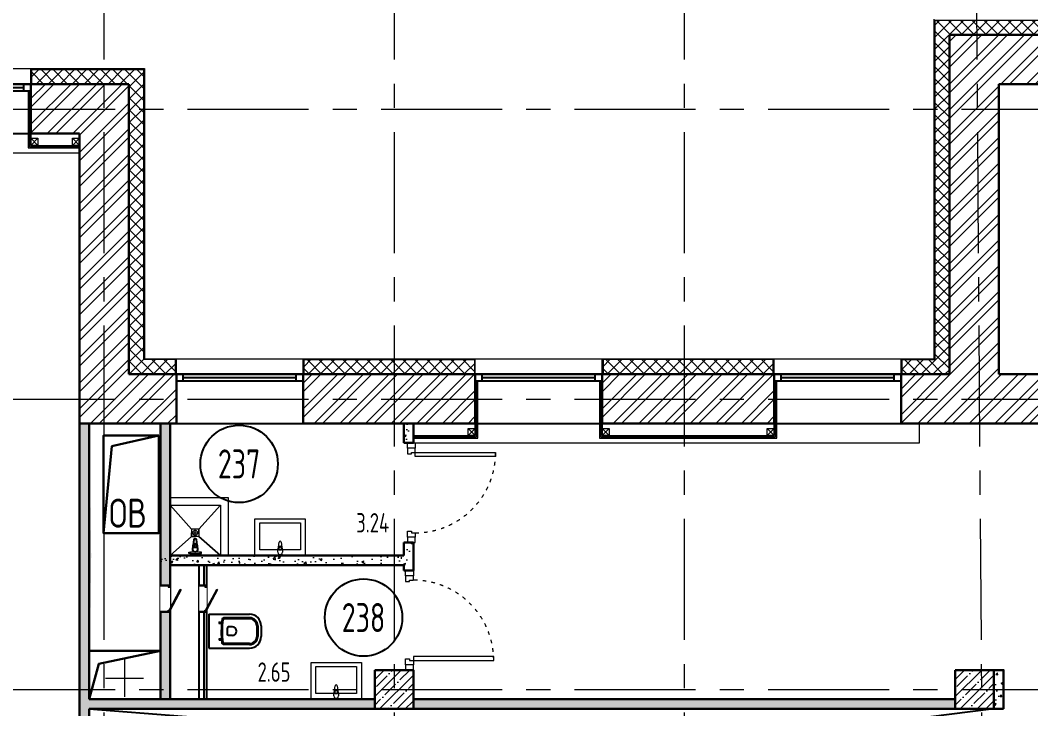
# Model space of a CAD drawing. Header units: millimetres. Extents: x -8689834 to 9419935, y 0 to 135940.
# Drawn here: x -63160 to -52715, y 124401 to 131521 of the extents above; entities that cross this region are included whole.
import ezdxf
from ezdxf import colors
from ezdxf.entities.mleader import LeaderData, LeaderLine
from ezdxf.enums import TextEntityAlignment as Align
from ezdxf.math import Vec2, Vec3

# ---------------------------------------------------------------- set-up
doc = ezdxf.new("R2010")
doc.units = ezdxf.units.MM
doc.header["$MEASUREMENT"] = 0
doc.linetypes.add('ACAD_ISO03W100', pattern=[30, 12, -18])
doc.linetypes.add('CENTER', pattern=[2, 1.25, -0.25, 0.25, -0.25])
doc.layers.get('0').update_dxf_attribs({"color": 250, "lineweight": 9})
for name, color, linetype, lineweight in [('_ВК-К1', 14, 'Continuous', 40), ('АР_Двери', 175, 'Continuous', 18), ('АР_Колонны', 250, 'Continuous', 30), ('АР_Колонны Штрих', 250, 'Continuous', 5), ('АР_Маркер экспликации', 239, 'Continuous', 13), ('АР_Навесной фасад', 190, 'Continuous', 5), ('АР_Номер помещения', 1, 'Continuous', 25), ('АР_Оси', 7, 'Continuous', 9), ('АР_Отметки', 250, 'Continuous', 15), ('АР_Перегородки газоблок', 165, 'Continuous', 30), ('АР_Перегородки газоблок_Штрих', 165, 'Continuous', 5), ('АР_Перегородки ГКЛ', 215, 'Continuous', 9), ('АР_Подоконники', 163, 'Continuous', 9), ('АР_Помещения_площадь', 19, 'Continuous', 9), ('АР_Сущ Несущая стена', 216, 'Continuous', 30), ('АР_Утеплитель', 154, 'Continuous', 9), ('АР_Штриховка кирпич', 250, 'Continuous', 9), ('Задания на лючки', 32, 'Continuous', 15), ('М_проемы ОВ 4-5эт', 172, 'Continuous', 30), ('Подвал', 250, 'Continuous', 30)]:
    doc.layers.add(name, color=color, linetype=linetype, lineweight=lineweight)
for name, color, linetype in [('АР_новое окно', 155, 'Continuous'), ('АР_Отверстия', 251, 'Continuous'), ('Строит. поддон', 7, 'Continuous'), ('Тонкая', 7, 'Continuous'), ('ТХ_сантехника', 253, 'Continuous')]:
    doc.layers.add(name, color=color, linetype=linetype)
doc.layers.get('0').freeze()
doc.styles.add('ICOCPEUR', font='isocpeur.ttf')
doc.styles.add('ISOCPEUR', font='isocpeur.ttf', dxfattribs={"width": 0.7})
doc.styles.get("Standard").update_dxf_attribs({"font": 'isocpeur.ttf', "width": 0.7})
pattern_1 = [(50, (0, 0), (215.17805, -18.82564), [22.5, -247.5]), (355, (0, 0), (-41.6254, 225.65764), [18, -198]), (100.45144, (17.93, -1.57), (173.55265, 206.832), [19.12206, -210.34263]), (46.1842, (0, 60), (320.1724, -49.6558), [33.75, -371.25]), (96.63564, (26.68, 55.86), (280.3986, 292.2356), [28.6831, -315.5141]), (351.18416, (0, 60), (280.3986, 292.2356), [27, -297]), (21, (30, 45), (179.07212, -120.78567), [22.5, -247.5]), (326, (30, 45), (72.9946, 217.545), [18, -198]), (71.45144, (44.92, 34.93), (252.0667, 96.75935), [19.12206, -210.34263]), (37.5, (0, 0), (3.647957, 99.868156), [0, -195.6, 0, -201, 0, -198.75]), (7.5, (0, 0), (78.92086, 118.32351), [0, -114.6, 0, -191.1, 0, -75.75]), (327.5, (-66.9, 0), (160.14673, -6.76646), [0, -75, 0, -234, 0, -310.5]), (317.5, (-96.9, 0), (174.95585, 30.0315), [0, -97.5, 0, -155.4, 0, -220.5])]
pattern_2 = [(45, (-1060825.4, 164426.86), (-132.58252, 132.58252), []), (45, (-1060737.02, 164426.86), (-132.58252, 132.58252), [])]

# ---------------------------------------------------------------- blocks, each defined once
blk = doc.blocks.new('*U554')
for points in [[(-55, -80), (-55, 0), (-115, 0), (-115, -40), (-100, -40), (-100, -80), (-55, -80)], [(0, 0), (0, -80), (-55, -80), (-55, 0), (0, 0)], [(-1030, 0), (-1030, -80), (-975, -80), (-975, 0), (-1030, 0)], [(-975, -80), (-975, 0), (-915, 0), (-915, -40), (-930, -40), (-930, -80), (-975, -80)]]:
    blk.add_lwpolyline(points)
blk.add_lwpolyline([(-100, -80), (-100, -910), (-140, -910), (-140, -80)], close=True)
at = {"linetype": 'ACAD_ISO03W100', "ltscale": 3}
blk.add_arc((-100, -80), 830, 180, 270, dxfattribs=at)
blk = doc.blocks.new('*U562')
for points in [[(0, 0), (0, -80), (55, -80), (55, 0), (0, 0)], [(55, -80), (55, 0), (115, 0), (115, -40), (100, -40), (100, -80), (55, -80)], [(975, -80), (975, 0), (915, 0), (915, -40), (930, -40), (930, -80), (975, -80)], [(1030, 0), (1030, -80), (975, -80), (975, 0), (1030, 0)]]:
    blk.add_lwpolyline(points)
blk.add_lwpolyline([(100, -80), (100, -910), (140, -910), (140, -80)], close=True)
at = {"linetype": 'ACAD_ISO03W100', "ltscale": 3}
blk.add_arc((100, -80), 830, 270, 0, dxfattribs=at)
blk = doc.blocks.new('*U49')
at = {"layer": 'АР_новое окно', "lineweight": 20}
for p, q in [((0, 1310), (-70, 1310)), ((0, 0), (-70, 0))]:
    blk.add_line(p, q, dxfattribs=at)
at = {"layer": 'АР_новое окно'}
for p, q in [((-70, 1310), (-70, 0)), ((-70, 0), (-70, 1310)), ((0, 1310), (0, 0)), ((0, 1240), (-70, 1240)), ((-35, 1240), (-35, 70)), ((0, 70), (-70, 70))]:
    blk.add_line(p, q, dxfattribs=at)
blk = doc.blocks.new('*U1701')
at = {"layer": 'АР_Номер помещения', "color": 7}
blk.add_circle((-17369, 681), 400, dxfattribs=at)
at = {"layer": 'АР_Номер помещения', "color": 7, "style": 'ISOCPEUR', "width": 0.7}
blk.add_attdef('НОМЕР_ПОМЕЩЕНИЯ', text='', height=300, dxfattribs=at).set_placement((-17369, 681), align=Align.MIDDLE_CENTER)
at = {"layer": 'АР_Помещения_площадь', "color": 7, "lineweight": 30, "width": 0.7, "flags": 104}
blk.add_attdef('ИМЯ_ПОМЕЩЕНИЯ', text='', height=100, dxfattribs=at).set_placement((158, 1217), align=Align.MIDDLE_CENTER)
blk = doc.blocks.new('*U1702')
at = {"layer": 'АР_Номер помещения', "color": 7}
blk.add_circle((-15682, 721), 400, dxfattribs=at)
at = {"layer": 'АР_Номер помещения', "color": 7, "style": 'ISOCPEUR', "width": 0.7}
blk.add_attdef('НОМЕР_ПОМЕЩЕНИЯ', text='', height=300, dxfattribs=at).set_placement((-15682, 721), align=Align.MIDDLE_CENTER)
at = {"layer": 'АР_Помещения_площадь', "color": 7, "lineweight": 30, "width": 0.7, "flags": 104}
blk.add_attdef('ИМЯ_ПОМЕЩЕНИЯ', text='', height=100, dxfattribs=at).set_placement((158, 1217), align=Align.MIDDLE_CENTER)
blk = doc.blocks.new('Из_буфера27431')
at = {"linetype": 'Continuous', "lineweight": 5}
for p, q in [((-139, 11), (-86, 18)), ((-139, 11), (-86, 18)), ((-76, 21), (-34, 25)), ((-76, 21), (-34, 25)), ((-59, 14), (-74, 14)), ((-59, 14), (-74, 14)), ((-59, -14), (-59, 14)), ((-59, -14), (-59, 14)), ((-86, -18), (-139, -11)), ((-86, -18), (-139, -11)), ((-34, -25), (-76, -21)), ((-34, -25), (-76, -21)), ((-74, -14), (-59, -14)), ((-74, -14), (-59, -14))]:
    blk.add_line(p, q, dxfattribs=at)
for points in [[(0, -260), (-380, -260), (-380, 260), (0, 260)], [(-59, -210), (-339, -210), (-339, 210), (-59, 210)], [(-59, -210), (-339, -210), (-339, 210), (-59, 210)]]:
    blk.add_lwpolyline(points, close=True, dxfattribs=at)
for centre, radius, start, end in [((-137, 0), 11.2, 97.1389, 262.8611), ((-137, 0), 11.2, 97.1389, 262.8611), ((-74, 0), 21.1, 122.771, 237.229), ((-74, 0), 21.1, 122.771, 237.229), ((-74, 0), 13.6, 90, 270), ((-74, 0), 13.6, 90, 270), ((-74, 0), 21.1, 95.1696, 122.771), ((-74, 0), 21.1, 95.1696, 122.771), ((-34, 0), 25, 270, 90), ((-34, 0), 25, 270, 90), ((-74, 0), 21.1, 237.229, 264.8304), ((-74, 0), 21.1, 237.229, 264.8304)]:
    blk.add_arc(centre, radius, start, end, dxfattribs=at)
blk = doc.blocks.new('унитаз поликлиники')
for p, q in [((0, 175), (0, -175)), ((0, 175), (420, 175)), ((420, 139), (150, 139)), ((420, 129), (157, 129)), ((126, 87), (100, 87)), ((112, 73), (112, 100)), ((192, -34), (192, 34)), ((242, 44), (202, 44)), ((494, 57), (494, -57)), ((504, 55), (504, -55)), ((540, 55), (540, -55)), ((126, -87), (99, -86)), ((112, -73), (112, -100)), ((242, -44), (202, -44)), ((0, -175), (420, -175)), ((420, -139), (148, -139)), ((420, -129), (155, -129))]:
    blk.add_line(p, q)
for centre, radius, start, end in [((420, 55), 120, 0, 90), ((420, 55), 83.5, 359.8619, 90.3335), ((420, 55), 74, 0, 90), ((242, 0), 43.7, 270, 90), ((420, -55), 120, 270, 0), ((420, -55), 84, 270, 0), ((420, -55), 74, 270, 358.4018)]:
    blk.add_arc(centre, radius, start, end)
at = {"extrusion": (0, 0, -1)}
for centre, major_axis, ratio, start_param, end_param in [((1158, 0), (-731, -726), 0.993775, 0.659849, 0.910919), ((984, 0), (-23, -941), 0.89728, 1.422258, 1.677847), ((150, 127), (-5.6, -10.5), 0.821373, 1.269211, 2.570669), ((154, 120), (-5.61, -7.72), 0.798093, 1.232924, 2.686723), ((112, 87), (3.55, 3.55), 1, 5.504025, 11.78721), ((202, -33), (4.12, -9.49), 0.964797, 0.42926, 1.943413), ((148, -127), (5.4, -10.4), 0.836443, 0.56114, 1.877577), ((155, -117), (5.3, -10.4), 0.842984, 0.549902, 1.8819)]:
    blk.add_ellipse(centre, major_axis=major_axis, ratio=ratio, start_param=start_param, end_param=end_param, dxfattribs=at)
for centre, major_axis, ratio, start_param, end_param in [((202, 33), (4.12, 9.49), 0.964797, 0.42926, 1.943413), ((112, -87), (3.54, -3.55), 1, 5.504025, 11.78721)]:
    blk.add_ellipse(centre, major_axis=major_axis, ratio=ratio, start_param=start_param, end_param=end_param)
blk = doc.blocks.new('_DotSmall')
at = {"color": 0, "linetype": 'ByBlock', "const_width": 0.5}
blk.add_lwpolyline([(-0.0625, 0, 1), (0.0625, 0, 1)], format="xyb", close=True, dxfattribs=at)
blk = doc.blocks.new('A$Ce02d65bd')
at = {"ltscale": 100}
for points in [[(0, 0), (0, 75), (75, 75), (75, 0), (0, 0)], [(0, 0), (75, 75)], [(0, 75), (75, 0)]]:
    blk.add_lwpolyline(points, dxfattribs=at)
blk = doc.blocks.new('A$Ca661e725')
at = {"layer": '_ВК-К1', "color": 18, "lineweight": 9, "ltscale": 100, "true_color": 0x000000}
for p, q in [((0, 155), (0, -155)), ((-147, 0), (147, 0))]:
    blk.add_line(p, q, dxfattribs=at)
blk = doc.blocks.new('A$C6552fe61')
at = {"layer": '_ВК-К1', "color": 18, "lineweight": 9, "ltscale": 100, "true_color": 0x000000}
for p, q in [((0, 192), (0, -192)), ((-195, 0), (195, 0))]:
    blk.add_line(p, q, dxfattribs=at)
blk = doc.blocks.new('смеситель короткий')
for p, q in [((42, 21), (0, 25)), ((25, 14), (40, 14)), ((25, -14), (25, 14)), ((104, 11), (51, 18)), ((0, -25), (42, -21)), ((40, -14), (25, -14)), ((51, -18), (104, -11))]:
    blk.add_line(p, q)
for centre, major_axis, start_param, end_param in [((0, 0), (-17.7, 17.7), -0.785398, 2.356194), ((40, 0), (9.62, 9.62), 3.926991, 7.068583), ((40, 0), (-14.9, 14.9), -1.35736, -0.875625), ((40, 0), (14.9, 14.9), 4.498953, 6.496621), ((103, 0), (7.91, 7.91), 4.051589, 6.943986), ((40, 0), (14.9, 14.9), 4.017217, 4.498953)]:
    blk.add_ellipse(centre, major_axis=major_axis, ratio=1, start_param=start_param, end_param=end_param)
blk = doc.blocks.new('*U1477')
at = {"color": 7}
blk.add_wipeout([(-565, 60), (445, 60), (445, -310), (-565, -310)], dxfattribs=at)
for p, q in [((-530, 60), (-565, 60)), ((-550, 60), (-550, -10)), ((-550, -10), (-550, 60)), ((-510, 60), (-530, 60)), ((-510, 20), (-510, 60)), ((-500, 20), (-510, 20)), ((-500, -10), (-500, 20)), ((380, -10), (380, 20)), ((380, 20), (390, 20)), ((390, 20), (390, 60)), ((390, 60), (410, 60)), ((410, 60), (445, 60)), ((430, 60), (430, -10)), ((430, -10), (430, 60)), ((-565, -10), (-530, -10)), ((-530, -10), (-500, -10)), ((410, -10), (380, -10)), ((445, -10), (410, -10))]:
    blk.add_line(p, q)
at = {"lineweight": 30}
for p, q in [((-565, 60), (-565, -310)), ((445, 60), (445, -310))]:
    blk.add_line(p, q, dxfattribs=at)
blk.add_lwpolyline([(389, 60), (370, 25), (-424, 448), (-406, 483)], close=True)
blk = doc.blocks.new('*U1575')
at = {"color": 7}
blk.add_wipeout([(-565, 60), (445, 60), (445, -218), (-565, -218)], dxfattribs=at)
for p, q in [((-530, 60), (-565, 60)), ((-550, 60), (-550, -10)), ((-550, -10), (-550, 60)), ((-510, 60), (-530, 60)), ((-510, 20), (-510, 60)), ((-500, 20), (-510, 20)), ((-500, -10), (-500, 20)), ((380, -10), (380, 20)), ((380, 20), (390, 20)), ((390, 20), (390, 60)), ((390, 60), (410, 60)), ((410, 60), (445, 60)), ((430, 60), (430, -10)), ((430, -10), (430, 60)), ((-565, -10), (-530, -10)), ((-530, -10), (-500, -10)), ((410, -10), (380, -10)), ((445, -10), (410, -10))]:
    blk.add_line(p, q)
at = {"lineweight": 30}
for p, q in [((-565, 60), (-565, -218)), ((445, 60), (445, -218))]:
    blk.add_line(p, q, dxfattribs=at)
blk.add_lwpolyline([(389, 60), (370, 25), (-424, 448), (-406, 483)], close=True)

msp = doc.modelspace()

# ---------------------------------------------------------------- hatches: boundary and pattern name
at = {"layer": 'АР_Колонны Штрих', "ltscale": 100}
h = msp.add_hatch(dxfattribs=at)
h.set_pattern_fill('ANSI35', color=256, scale=500)
h.set_pattern_definition([(45, (-1016547.86, 164672.16), (-88.388348, 88.388348), []), (45, (-1016459.47, 164672.16), (-88.388348, 88.388348), [156.25, -31.25, 0, -31.25])])
h.paths.add_polyline_path([(-59095.8, 124800.7), (-59495.8, 124800.7), (-59495.8, 124400.7), (-59095.8, 124400.7)])
h = msp.add_hatch(dxfattribs=at)
h.set_pattern_fill('ANSI35', color=256, scale=500)
h.set_pattern_definition([(45, (-1010547.86, 164672.16), (-88.388348, 88.388348), []), (45, (-1010459.47, 164672.16), (-88.388348, 88.388348), [156.25, -31.25, 0, -31.25])])
h.paths.add_polyline_path([(-53095.8, 124800.7), (-53495.8, 124800.7), (-53495.8, 124400.7), (-53095.8, 124400.7)])
at = {"layer": 'АР_Перегородки газоблок_Штрих', "ltscale": 100}
h = msp.add_hatch(dxfattribs=at)
h.set_pattern_fill('AR-CONC', color=256, scale=30)
h.set_pattern_definition(pattern_1)
h.paths.add_polyline_path([(-61610.8, 127350.7), (-61710.8, 127350.7), (-61710.8, 125985.7), (-62425.8, 125985.7), (-62445.8, 127350.7), (-62545.8, 127350.7), (-62545.8, 118500.7), (-64095.8, 118500.7), (-64095.8, 118400.7), (-59495.8, 118400.9), (-59495.8, 118500.9), (-62445.8, 118500.7), (-62445.8, 121328.5), (-60945.8, 121328.5), (-60945.8, 121328.5), (-57245.8, 121328.5), (-57245.8, 121328.5), (-53095.8, 121328.5), (-53095.8, 121428.2), (-55147, 121428.3), (-55146.9, 122020.4), (-55146.9, 122020.3), (-55147, 121428.4), (-57125.8, 121428.6), (-57125.8, 122020.3), (-57225.8, 122020.3), (-57225.8, 121428.5), (-57225.8, 121428.5), (-57225.8, 122020.3), (-58250.8, 122020.3), (-57225.8, 122019.6), (-57225.8, 121428.5), (-58250.8, 121428.5), (-59495.8, 121428.5), (-59495.8, 122020.3), (-59495.8, 121428.5), (-61043.4, 121429.9), (-61045.8, 122020.3), (-61045.8, 122020.3), (-61045.8, 121429.4), (-60945.8, 121428.5), (-60945.8, 122020.3), (-61045.8, 122020.3), (-61045.8, 121428.5), (-61045.8, 122020.3), (-61045.8, 122020.3), (-61045.8, 121428.5), (-62445.8, 121428.5), (-62445.8, 122020.3), (-53095.7, 122020), (-53095.8, 121448.2), (-53095.8, 121448.2), (-53095.8, 122120.4), (-53818.1, 122120.2), (-57125.8, 122120.5), (-57125.8, 123340.3), (-57225.8, 123340.3), (-57225.8, 122120.3), (-62445.8, 122120.3), (-62445.8, 124400.7), (-59495.8, 124400.7), (-59495.8, 124500.7), (-62445.8, 124500.7), (-62425.8, 125985.7), (-61710.8, 125985.7), (-61710.8, 124500.7), (-61610.8, 124500.7)])
h = msp.add_hatch(dxfattribs=at)
h.set_pattern_fill('AR-CONC', color=256, scale=30)
h.set_pattern_definition(pattern_1)
h.paths.add_polyline_path([(-59095.8, 127350.7), (-59195.8, 127350.7), (-59195.8, 127150.7), (-59095.8, 127150.7)])
h = msp.add_hatch(dxfattribs=at)
h.set_pattern_fill('AR-CONC', color=256, scale=30)
h.set_pattern_definition(pattern_1)
h.paths.add_polyline_path([(-59195.8, 125830.7), (-59095.8, 125830.7), (-59095.8, 126120.7), (-59195.7, 126120.7), (-59195.7, 125870.7)])
h = msp.add_hatch(dxfattribs=at)
h.set_pattern_fill('AR-CONC', color=256, scale=30)
h.set_pattern_definition(pattern_1)
h.paths.add_polyline_path([(-61710.8, 125985.7), (-61710.8, 125885.9), (-59215.7, 125885.9), (-59215.7, 125985.9)])
h = msp.add_hatch(dxfattribs=at)
h.set_pattern_fill('AR-CONC', color=256, scale=30)
h.set_pattern_definition(pattern_1)
h.paths.add_polyline_path([(-52995.8, 124600.7), (-53095.8, 124600.7), (-53095.8, 124400.7), (-52995.8, 124400.7)])
h.paths.add_polyline_path([(-52995.8, 124800.7), (-53095.8, 124800.7), (-53095.8, 124600.7), (-52995.8, 124600.7)])
h = msp.add_hatch(dxfattribs=at)
h.set_pattern_fill('AR-CONC', color=256, scale=30)
h.set_pattern_definition(pattern_1)
h.paths.add_polyline_path([(-53495.8, 124500.7), (-59095.8, 124500.7), (-59095.8, 124400.7), (-53495.8, 124400.7)])
at = {"layer": 'АР_Утеплитель', "ltscale": 100}
h = msp.add_hatch(dxfattribs=at)
h.set_pattern_fill('ANSI37', color=256, scale=700)
h.set_pattern_definition([(45, (-1026175.73, 167262.83), (-61.871843, 61.871843), []), (135, (-1026175.73, 167262.83), (-61.871843, -61.871843), [])])
h.paths.add_polyline_path([(-47880.8, 131370.7), (-53555.8, 131370.7), (-53555.8, 127860.7), (-54045.8, 127860.7), (-54045.8, 128010.7), (-53705.8, 128010.7), (-53705.8, 131520.7), (-47880.8, 131520.7)])
h = msp.add_hatch(dxfattribs=at)
h.set_pattern_fill('ANSI37', color=256, scale=700)
h.set_pattern_definition([(45, (-1039850.73, 163752.83), (-61.871843, 61.871843), []), (135, (-1039850.73, 163752.83), (-61.871843, -61.871843), [])])
h.paths.add_polyline_path([(-61555.8, 127860.7), (-62035.8, 127860.7), (-62035.8, 130860.7), (-63040.8, 130860.7), (-63040.8, 131010.7), (-61885.8, 131010.7), (-61885.8, 128010.7), (-61555.8, 128010.7)])
h = msp.add_hatch(dxfattribs=at)
h.set_pattern_fill('ANSI37', color=256, scale=700)
h.set_pattern_definition([(45, (-1036760.73, 163752.83), (-61.871843, 61.871843), []), (135, (-1036760.73, 163752.83), (-61.871843, -61.871843), [])])
h.paths.add_polyline_path([(-58465.8, 127860.7), (-60225.8, 127860.7), (-60225.8, 128010.7), (-58465.8, 128010.7)])
h = msp.add_hatch(dxfattribs=at)
h.set_pattern_fill('ANSI37', color=256, scale=700)
h.set_pattern_definition([(45, (-1033670.73, 163752.83), (-61.871843, 61.871843), []), (135, (-1033670.73, 163752.83), (-61.871843, -61.871843), [])])
h.paths.add_polyline_path([(-55375.8, 127860.7), (-57135.8, 127860.7), (-57135.8, 128010.7), (-55375.8, 128010.7)])
at = {"layer": 'АР_Штриховка кирпич', "ltscale": 100}
h = msp.add_hatch(dxfattribs=at)
h.set_pattern_fill('ANSI32', color=256, scale=500)
h.set_pattern_definition([(45, (-1028675.4, 164426.86), (-132.58252, 132.58252), []), (45, (-1028587.02, 164426.86), (-132.58252, 132.58252), [])])
h.paths.add_polyline_path([(-47870.8, 131370.7), (-53555.8, 131370.7), (-53555.8, 127860.7), (-54055.8, 127860.7), (-54055.8, 127350.7), (-48515.8, 127350.7), (-48515.8, 127860.7), (-53045.8, 127860.7), (-53045.8, 130860.7), (-47870.8, 130860.7)])
h = msp.add_hatch(dxfattribs=at)
h.set_pattern_fill('ANSI32', color=256, scale=500)
h.set_pattern_definition(pattern_2)
h.paths.add_polyline_path([(-62035.8, 130860.7), (-62035.8, 130339.6), (-62035.8, 127860.7), (-62545.8, 127860.7), (-62545.8, 130350.7), (-63050.8, 130350.7), (-63050.8, 130860.7)])
h = msp.add_hatch(dxfattribs=at)
h.set_pattern_fill('ANSI32', color=256, scale=500)
h.set_pattern_definition(pattern_2)
h.paths.add_polyline_path([(-61545.8, 127860.7), (-62035.8, 127860.7), (-62545.8, 127860.7), (-62545.8, 127350.7), (-61545.8, 127350.7)])
h = msp.add_hatch(dxfattribs=at)
h.set_pattern_fill('ANSI32', color=256, scale=500)
h.set_pattern_definition([(45, (-1058515.4, 164426.86), (-132.58252, 132.58252), []), (45, (-1058427.02, 164426.86), (-132.58252, 132.58252), [])])
h.paths.add_polyline_path([(-58455.8, 127860.7), (-60235.8, 127860.7), (-60235.8, 127350.7), (-58455.8, 127350.7)])
h = msp.add_hatch(dxfattribs=at)
h.set_pattern_fill('ANSI32', color=256, scale=500)
h.set_pattern_definition([(45, (-1055425.4, 164426.86), (-132.58252, 132.58252), []), (45, (-1055337.02, 164426.86), (-132.58252, 132.58252), [])])
h.paths.add_polyline_path([(-55365.8, 127860.7), (-57145.8, 127860.7), (-57145.8, 127350.7), (-55365.8, 127350.7)])

# ---------------------------------------------------------------- linework, layer by layer
at = {"layer": 'АР_Колонны', "ltscale": 100}
for points in [[(-59495.8, 124800.7), (-59095.8, 124800.7), (-59095.8, 124400.7), (-59495.8, 124400.7)], [(-53495.8, 124800.7), (-53095.8, 124800.7), (-53095.8, 124400.7), (-53495.8, 124400.7)]]:
    msp.add_lwpolyline(points, close=True, dxfattribs=at)
at = {"layer": 'АР_Навесной фасад', "ltscale": 100}
for p, q in [((-53715.8, 131530.7), (-53715.8, 128020.7)), ((-53705.8, 131520.7), (-53705.8, 128010.7)), ((-71715.8, 131020.7), (-61875.8, 131020.7)), ((-61885.8, 131010.7), (-61885.8, 128010.7)), ((-61875.8, 131020.7), (-61875.8, 128020.7)), ((-61875.8, 128020.7), (-53715.8, 128020.7))]:
    msp.add_line(p, q, dxfattribs=at)
for points in [[(-53705.8, 131520.7), (-47880.8, 131520.7), (-47880.8, 131370.7)], [(-63050.8, 130860.7), (-63050.8, 131020.7)], [(-63040.8, 130860.7), (-63040.8, 131010.7), (-61885.8, 131010.7)], [(-61555.8, 127860.7), (-61555.8, 128010.7), (-61885.8, 128010.7)], [(-61545.8, 127860.7), (-61545.8, 128020.7)], [(-60235.8, 127860.7), (-60235.8, 128020.7)], [(-60225.8, 127860.7), (-60225.8, 128010.7), (-58465.8, 128010.7), (-58465.8, 127860.7)], [(-58455.8, 127860.7), (-58455.8, 128020.7)], [(-57145.8, 127860.7), (-57145.8, 128020.7)], [(-55375.8, 127860.7), (-55375.8, 128010.7), (-57135.8, 128010.7), (-57135.8, 127860.7)], [(-55365.8, 127860.7), (-55365.8, 128020.7)], [(-54055.8, 127860.7), (-54055.8, 128020.7)], [(-54045.8, 127860.7), (-54045.8, 128010.7), (-53705.8, 128010.7)]]:
    msp.add_lwpolyline(points, dxfattribs=at)
at = {"layer": 'АР_новое окно'}
for p, q in [((-64360.8, 130350.7), (-63050.8, 130350.7)), ((-61545.8, 127350.7), (-60235.8, 127350.7)), ((-58455.8, 127350.7), (-57145.8, 127350.7)), ((-55365.8, 127350.7), (-54055.8, 127350.7))]:
    msp.add_line(p, q, dxfattribs=at)
at = {"layer": 'АР_Оси', "linetype": 'CENTER', "ltscale": 1000}
for p, q in [((-62295.8, 134363.2), (-62293.1, 78680.8)), ((-59295.8, 134363.2), (-59295.8, 74966.1)), ((-56295.8, 134363.2), (-56295.8, 78630.8)), ((-53295.8, 134363.2), (-52895.8, 78630.8)), ((-89429.5, 130600.7), (-6251.1, 130600.7)), ((-89429.5, 127600.7), (-6251.1, 127600.7)), ((-89429.5, 124600.7), (-6251.1, 124600.7)), ((-89429.5, 124600.7), (-6251.1, 124600.7))]:
    msp.add_line(p, q, dxfattribs=at)
at = {"layer": 'АР_Перегородки газоблок', "ltscale": 100}
for p, q in [((-62445.8, 127350.7), (-62445.8, 124500.7)), ((-53095.8, 124400.7), (-52995.8, 124400.7))]:
    msp.add_line(p, q, dxfattribs=at)
for points in [[(-64095.8, 118400.7), (-64095.8, 118500.7), (-62545.8, 118500.7), (-62545.8, 127350.7)], [(-61710.8, 124500.7), (-61710.8, 127350.7)], [(-61610.8, 127350.7), (-61610.8, 124500.7)], [(-59195.8, 127150.7), (-59195.8, 127350.7)], [(-59095.8, 127350.7), (-59095.8, 127150.7)], [(-59095.8, 127150.7), (-59195.8, 127150.7)], [(-61710.8, 125985.7), (-61710.8, 126332)], [(-59095.8, 126120.7), (-59195.8, 126120.7)], [(-59195.7, 125985.7), (-59195.7, 126120.7)], [(-59095.8, 126120.7), (-59095.8, 125830.7)], [(-61610.8, 125985.7), (-59195.7, 125985.7)], [(-59195.8, 125885.7), (-61610.8, 125885.7)], [(-59195.8, 125830.7), (-59195.8, 125885.7)], [(-59095.8, 125830.7), (-59195.8, 125830.7)], [(-53095.8, 124800.7), (-52995.8, 124800.7), (-52995.8, 124400.7)], [(-53095.8, 124400.7), (-53095.8, 124800.7)], [(-62445.8, 124500.7), (-59495.8, 124500.7)], [(-59095.8, 124500.7), (-53495.8, 124500.7)], [(-62445.8, 124400.7), (-62445.8, 122120.3)], [(-59495.8, 124400.7), (-62445.8, 124400.7)], [(-53495.8, 124400.7), (-59095.8, 124400.7)]]:
    msp.add_lwpolyline(points, dxfattribs=at)
at = {"layer": 'АР_Перегородки газоблок', "color": 0, "lineweight": 25, "ltscale": 100}
for points in [[(-61308.7, 124500.7), (-61308.7, 125885.7)], [(-61258.7, 124500.7), (-61258.7, 125885.7)], [(-61233.7, 125885.7), (-61233.7, 124500.7)]]:
    msp.add_lwpolyline(points, dxfattribs=at)
at = {"layer": 'АР_Перегородки ГКЛ', "ltscale": 500}
for points in [[(-63075.8, 130790.7), (-63075.8, 130200), (-62545.8, 130200)], [(-63063.3, 130790.7), (-63063.3, 130212.5), (-62545.8, 130212.5)], [(-63050.8, 130860.7), (-63050.8, 130225), (-62545.8, 130225)], [(-59095.8, 127212.5), (-58443.3, 127212.5), (-58443.3, 127790.7)], [(-59095.8, 127200), (-58430.8, 127200), (-58430.8, 127790.7)], [(-57170.8, 127790.7), (-57170.8, 127200), (-55340.8, 127200), (-55340.8, 127790.7)], [(-57158.3, 127790.7), (-57158.3, 127212.5), (-55353.3, 127212.5), (-55353.3, 127790.7)], [(-57145.8, 127767.3), (-57145.8, 127225), (-55365.8, 127225), (-55365.8, 127602.8)], [(-59095.8, 127225), (-58455.8, 127225), (-58455.8, 127602.8)]]:
    msp.add_lwpolyline(points, dxfattribs=at)
at = {"layer": 'АР_Подоконники', "ltscale": 100}
for p, q in [((-71045.8, 130150.7), (-62545.8, 130150.7)), ((-53866.7, 127150.7), (-53866.7, 127350.7)), ((-59095.8, 127150.7), (-53866.7, 127150.7))]:
    msp.add_line(p, q, dxfattribs=at)
at = {"layer": 'АР_Сущ Несущая стена', "ltscale": 100}
for p, q in [((-53555.8, 131370.7), (-47870.8, 131370.7)), ((-53555.8, 131370.7), (-53555.8, 127860.7)), ((-63050.8, 130860.7), (-62035.8, 130860.7)), ((-63050.8, 130860.7), (-63050.8, 130350.7)), ((-62035.8, 130860.7), (-62035.8, 127860.7)), ((-53045.8, 130860.7), (-47870.8, 130860.7)), ((-53045.8, 130860.7), (-53045.8, 127860.7)), ((-63050.8, 130350.7), (-62545.8, 130350.7)), ((-62545.8, 130350.7), (-62545.8, 127350.7)), ((-62035.8, 127860.7), (-61545.8, 127860.7)), ((-61545.8, 127741.8), (-61545.8, 127860.7)), ((-60235.8, 127860.7), (-58455.8, 127860.7)), ((-60235.8, 127741.8), (-60235.8, 127860.7)), ((-58455.8, 127741.8), (-58455.8, 127860.7)), ((-57145.8, 127860.7), (-55365.8, 127860.7)), ((-57145.8, 127741.8), (-57145.8, 127860.7)), ((-55365.8, 127741.8), (-55365.8, 127860.7)), ((-54055.8, 127860.7), (-53555.8, 127860.7)), ((-54055.8, 127741.8), (-54055.8, 127860.7)), ((-53045.8, 127860.7), (-48515.8, 127860.7)), ((-61545.8, 127741.8), (-61545.8, 127350.7)), ((-60235.8, 127741.8), (-60235.8, 127350.7)), ((-58455.8, 127790.7), (-58455.8, 127350.7)), ((-57145.8, 127767.3), (-57145.8, 127350.7)), ((-55365.8, 127790.7), (-55365.8, 127350.7)), ((-54055.8, 127741.8), (-54055.8, 127350.7)), ((-62545.8, 127350.7), (-61545.8, 127350.7)), ((-60235.8, 127350.7), (-58455.8, 127350.7)), ((-57145.8, 127350.7), (-55365.8, 127350.7)), ((-54055.8, 127350.7), (-48515.8, 127350.7))]:
    msp.add_line(p, q, dxfattribs=at)
at = {"layer": 'АР_Сущ Несущая стена', "lineweight": 15, "ltscale": 100}
msp.add_line((-64360.8, 130860.7), (-63050.8, 130860.7), dxfattribs=at)
at = {"layer": 'М_проемы ОВ 4-5эт'}
msp.add_lwpolyline([(-61725.8, 127225), (-62300.2, 127225), (-62300.2, 126218.2), (-61725.8, 126218.2)], close=True, dxfattribs=at)
for points in [[(-62300.2, 126218.2), (-62211.2, 127116), (-61725.8, 127225)], [(-62445.8, 124500.7), (-62445.8, 125000.7), (-61710.8, 125000.7), (-61710.8, 124500.7), (-62445.8, 124500.7)], [(-62445.8, 124500.7), (-62346.7, 124866.4), (-61710.8, 125000.7)]]:
    msp.add_lwpolyline(points, dxfattribs=at)
at = {"layer": 'Строит. поддон', "lineweight": 0}
for p, q in [((-61610.8, 126585.7), (-61010.8, 126585.7)), ((-61010.8, 126585.7), (-61010.8, 125985.7)), ((-61415.9, 126007.1), (-61415.8, 126020.2)), ((-61400.2, 126007.1), (-61415.9, 126007.1)), ((-61415.8, 126020.2), (-61400.2, 126020.1)), ((-61400.3, 125985.7), (-61400.2, 126005.8)), ((-61400.2, 126021.4), (-61400.2, 126005.8)), ((-61341.9, 126021.3), (-61400.2, 126021.4)), ((-61400.2, 126005.8), (-61301.2, 126005.6)), ((-61384.6, 126005.8), (-61384.6, 125985.7)), ((-61301.2, 126021.2), (-61341.9, 126021.3)), ((-61316.9, 125985.7), (-61316.8, 126005.6)), ((-61301.2, 126005.6), (-61301.3, 125985.7)), ((-61301.2, 126005.6), (-61301.2, 126021.2)), ((-61285.6, 126019.9), (-61301.2, 126019.9)), ((-61301.2, 126006.9), (-61285.6, 126006.9)), ((-61285.6, 126006.9), (-61285.6, 126019.9))]:
    msp.add_line(p, q, dxfattribs=at)
msp.add_lwpolyline([(-61090.8, 126505.7), (-61313.3, 126257.2), (-61388.3, 126257.2), (-61610.8, 126505.7), (-61388.3, 126257.2), (-61388.3, 126182.6), (-61610.8, 125985.7), (-61388.3, 126182.6), (-61388.3, 126219.9), (-61313.3, 126219.9), (-61313.3, 126257.2), (-61313.3, 126182.6), (-61090.8, 125985.7), (-61313.3, 126182.6), (-61388.3, 126182.6), (-61350.8, 126182.6), (-61350.8, 126257.2)], dxfattribs=at)
msp.add_lwpolyline([(-61090.8, 126505.7), (-61090.8, 125985.7), (-61610.8, 125985.7), (-61610.8, 126505.7)], close=True, dxfattribs=at)
msp.add_circle((-61350.8, 126219.9, 0), 25, dxfattribs=at)
at = {"layer": 'Тонкая', "ltscale": 500}
for points in [[(-62445.8, 124400.7), (-56679.9, 123946.4), (-62425.8, 123315.3)], [(-53095.8, 124400.7), (-56679.9, 123946.4), (-53095.8, 122120.4)]]:
    msp.add_lwpolyline(points, dxfattribs=at)

# ---------------------------------------------------------------- block references
at = {"layer": 'АР_Двери', "rotation": 90.00000000000001}
for name, p in [('*U554', (-59155.8, 127150.7)), ('*U562', (-59175.8, 124800.7))]:
    msp.add_blockref(name, p, dxfattribs=at)
at = {"layer": 'АР_Маркер экспликации'}
ref = msp.add_blockref('*U1701', (-43528.2, 126251.7), dxfattribs=at)
ref.add_attrib('НОМЕР_ПОМЕЩЕНИЯ', '237', dxfattribs={"layer": 'АР_Номер помещения', "color": 7, "height": 300, "style": 'ISOCPEUR', "width": 0.7}).set_placement((-60897.3, 126932.5), align=Align.MIDDLE_CENTER)
ref.add_attrib('ПЛОЩАДЬ_ПОМЕЩЕНИЯ', '3.24', dxfattribs={"layer": 'АР_Помещения_площадь', "color": 7, "height": 200, "style": 'ISOCPEUR', "width": 0.7}).set_placement((-59346.1, 126324), align=Align.MIDDLE_RIGHT)
ref = msp.add_blockref('*U1702', (-43929, 124622.8), dxfattribs=at)
ref.add_attrib('НОМЕР_ПОМЕЩЕНИЯ', '238', dxfattribs={"layer": 'АР_Номер помещения', "color": 7, "height": 300, "style": 'ISOCPEUR', "width": 0.7}).set_placement((-59611.4, 125344.1), align=Align.MIDDLE_CENTER)
ref.add_attrib('ПЛОЩАДЬ_ПОМЕЩЕНИЯ', '2.65', dxfattribs={"layer": 'АР_Помещения_площадь', "color": 7, "height": 200, "style": 'ISOCPEUR', "width": 0.7}).set_placement((-60366.3, 124780.4), align=Align.MIDDLE_RIGHT)
at = {"layer": 'АР_новое окно', "xscale": -1, "rotation": 90}
for p in [(-63050.8, 130790.7), (-60235.8, 127790.7), (-57145.8, 127790.7), (-54055.8, 127790.7)]:
    msp.add_blockref('*U49', p, dxfattribs=at)
at = {"layer": 'АР_Перегородки ГКЛ', "ltscale": 500}
for p in [(-63050.8, 130225), (-62620.5, 130225), (-58530.8, 127225), (-57145.8, 127225), (-55440.8, 127225)]:
    msp.add_blockref('A$Ce02d65bd', p, dxfattribs=at)
at = {"layer": 'Подвал', "lineweight": 13, "ltscale": 500}
for name in ['A$C6552fe61', 'A$Ca661e725']:
    msp.add_blockref(name, (-62081.7, 124717.9), dxfattribs=at)
at = {"layer": 'Строит. поддон', "lineweight": 0, "xscale": -1, "rotation": 270}
msp.add_blockref('смеситель короткий', (-61350.7, 126046.3), dxfattribs=at)
at = {"layer": 'ТХ_сантехника', "ltscale": 100, "rotation": 270}
for p in [(-60473.5, 125985.7), (-59893.8, 124500.7)]:
    msp.add_blockref('Из_буфера27431', p, dxfattribs=at)
at = {"layer": 'ТХ_сантехника'}
msp.add_blockref('унитаз поликлиники', (-61208.7, 125203.2), dxfattribs=at)

# ---------------------------------------------------------------- texts
at = {"layer": 'АР_Отверстия', "ltscale": 100, "insert": (-62047.5, 126423.2), "char_height": 300, "attachment_point": 5, "line_spacing_factor": 0.7, "style": 'ICOCPEUR'}
msp.add_mtext('\\A1;{\\W0.8;ОВ}', dxfattribs=at)

# ---------------------------------------------------------------- leaders
at = {"layer": 'АР_Отметки'}
ml = msp.add_multileader_mtext('Standard', dxfattribs=at)
ml.set_content('Л.4', color=256, style='ISOCPEUR')
ml.set_leader_properties(color=256, linetype='Continuous', lineweight=-1)
ml.set_arrow_properties(name='DOTSMALL')
ml.build(insert=Vec2(0, 0))
ml.multileader.update_dxf_attribs({"has_text_frame": 1, "text_left_attachment_type": 4, "text_right_attachment_type": 4, "dogleg_length": 100, "arrow_head_size": 180})
ctx = ml.context
ctx.base_point, ctx.char_height, ctx.arrow_head_size, ctx.landing_gap_size, ctx.plane_origin = Vec3(-184816.3, 129601.6), 250, 180, 50, Vec3(-159580.4, 117978.5)
ctx.left_attachment, ctx.right_attachment = 4, 4
notes = []
notes.append((ctx, [(0, (0, 0, 0), (0, 0), (1, 0), 1, [])]))
ctx.mtext.insert, ctx.mtext.width, ctx.mtext.line_spacing_style, ctx.mtext.flow_direction = Vec3(-184766.3, 129934.9), 852.697, 2, 5
ml = msp.add_multileader_mtext('Standard', dxfattribs=at)
ml.set_content('-1,200', color=256, style='ISOCPEUR')
ml.set_leader_properties(color=256, linetype='Continuous', lineweight=-1)
ml.set_arrow_properties(name='DOTSMALL')
ml.build(insert=Vec2(0, 0))
ml.multileader.update_dxf_attribs({"has_text_frame": 1, "text_left_attachment_type": 4, "text_right_attachment_type": 4, "dogleg_length": 100, "arrow_head_size": 180})
ctx = ml.context
ctx.base_point, ctx.char_height, ctx.arrow_head_size, ctx.landing_gap_size, ctx.plane_origin = Vec3(-177720.8, 129646.9), 250, 180, 50, Vec3(-177813.3, 129547.9)
ctx.left_attachment, ctx.right_attachment = 4, 4
notes.append((ctx, [(0, (0, 0, 0), (0, 0), (1, 0), 1, [])]))
ctx.mtext.insert, ctx.mtext.width, ctx.mtext.line_spacing_style, ctx.mtext.flow_direction = Vec3(-177670.8, 129980.2), 852.697, 2, 5
ml = msp.add_multileader_mtext('Standard', dxfattribs=at)
ml.set_content('-1,140', color=256, style='ISOCPEUR')
ml.set_leader_properties(color=256, linetype='Continuous', lineweight=-1)
ml.set_arrow_properties(name='DOTSMALL')
ml.build(insert=Vec2(0, 0))
ml.multileader.update_dxf_attribs({"has_text_frame": 1, "text_left_attachment_type": 4, "text_right_attachment_type": 4, "dogleg_length": 100, "arrow_head_size": 180})
ctx = ml.context
ctx.base_point, ctx.char_height, ctx.arrow_head_size, ctx.landing_gap_size, ctx.plane_origin = Vec3(-180313.7, 128673.3, 0), 250, 180, 50, Vec3(-180395.1, 128959.5, 0)
ctx.left_attachment, ctx.right_attachment = 4, 4
notes.append((ctx, [(0, (0, 0, 0), (0, 0), (1, 0), 1, [])]))
ctx.mtext.insert, ctx.mtext.width, ctx.mtext.line_spacing_style, ctx.mtext.flow_direction = Vec3(-180263.7, 129006.7, 0), 852.697, 2, 5
ml = msp.add_multileader_mtext('Standard', dxfattribs=at)
ml.set_content('Л.5', color=256, style='ISOCPEUR')
ml.set_leader_properties(color=256, linetype='Continuous', lineweight=-1)
ml.set_arrow_properties(name='DOTSMALL')
ml.build(insert=Vec2(0, 0))
ml.multileader.update_dxf_attribs({"has_text_frame": 1, "text_left_attachment_type": 4, "text_right_attachment_type": 4, "dogleg_length": 100, "arrow_head_size": 180})
ctx = ml.context
ctx.base_point, ctx.char_height, ctx.arrow_head_size, ctx.landing_gap_size, ctx.plane_origin = Vec3(-156726.2, 125681.9), 250, 180, 50, Vec3(-131490.3, 114058.8)
ctx.left_attachment, ctx.right_attachment = 4, 4
notes.append((ctx, [(0, (0, 0, 0), (0, 0), (1, 0), 1, [])]))
ctx.mtext.insert, ctx.mtext.width, ctx.mtext.line_spacing_style, ctx.mtext.flow_direction = Vec3(-156676.2, 126015.3), 852.697, 2, 5
for ctx, leaders in notes:
    for number, flags, end, landing, length, lines in leaders:
        leader = LeaderData()
        leader.index, (leader.has_last_leader_line, leader.has_dogleg_vector, leader.attachment_direction) = number, flags
        leader.last_leader_point, leader.dogleg_vector, leader.dogleg_length = Vec3(end), Vec3(landing), length
        for number, points, colour, breaks in lines:
            line = LeaderLine()
            line.index, line.vertices, line.color, line.breaks = number, Vec3.list(points), colors.encode_raw_color(colour), breaks
            leader.lines.append(line)
        ctx.leaders.append(leader)

# ---------------------------------------------------------------- next in the draw order: block references
at = {"layer": 'Задания на лючки', "xscale": 0.2701273999331003, "yscale": 0.2701273999331003, "zscale": 0.2701273999331003, "rotation": 270.0022807060942}
msp.add_blockref('*U1477', (-61627, 125522.1), dxfattribs=at)

# ---------------------------------------------------------------- next in the draw order: leaders
at = {"layer": 'АР_Отметки'}
ml = msp.add_multileader_mtext('Standard', dxfattribs=at)
ml.set_content('0,000', color=256, style='ISOCPEUR')
ml.set_leader_properties(color=256, linetype='Continuous', lineweight=-1)
ml.set_arrow_properties(name='DOTSMALL')
ml.build(insert=Vec2(0, 0))
ml.multileader.update_dxf_attribs({"has_text_frame": 1, "text_left_attachment_type": 4, "text_right_attachment_type": 4, "dogleg_length": 100, "arrow_head_size": 180})
ctx = ml.context
ctx.base_point, ctx.char_height, ctx.arrow_head_size, ctx.landing_gap_size, ctx.plane_origin = Vec3(-187276.8, 132110.1), 250, 180, 50, Vec3(-190337.2, 129966.7)
ctx.left_attachment, ctx.right_attachment = 4, 4
notes = []
notes.append((ctx, [(0, (0, 0, 0), (0, 0), (1, 0), 1, [])]))
ctx.mtext.insert, ctx.mtext.width, ctx.mtext.line_spacing_style, ctx.mtext.flow_direction = Vec3(-187226.8, 132443.4), 852.697, 2, 5
ml = msp.add_multileader_mtext('Standard', dxfattribs=at)
ml.set_content('0,000', color=256, style='ISOCPEUR')
ml.set_leader_properties(color=256, linetype='Continuous', lineweight=-1)
ml.set_arrow_properties(name='DOTSMALL')
ml.build(insert=Vec2(0, 0))
ml.multileader.update_dxf_attribs({"has_text_frame": 1, "text_left_attachment_type": 4, "text_right_attachment_type": 4, "dogleg_length": 100, "arrow_head_size": 180})
ctx = ml.context
ctx.base_point, ctx.char_height, ctx.arrow_head_size, ctx.landing_gap_size, ctx.plane_origin = Vec3(-185687.6, 129607), 250, 180, 50, Vec3(-188748, 127463.6)
ctx.left_attachment, ctx.right_attachment = 4, 4
notes.append((ctx, [(0, (0, 0, 0), (0, 0), (1, 0), 1, [])]))
ctx.mtext.insert, ctx.mtext.width, ctx.mtext.line_spacing_style, ctx.mtext.flow_direction = Vec3(-185637.6, 129940.4), 852.697, 2, 5
ml = msp.add_multileader_mtext('Standard', dxfattribs=at)
ml.set_content('0,000', color=256, style='ISOCPEUR')
ml.set_leader_properties(color=256, linetype='Continuous', lineweight=-1)
ml.set_arrow_properties(name='DOTSMALL')
ml.build(insert=Vec2(0, 0))
ml.multileader.update_dxf_attribs({"has_text_frame": 1, "text_left_attachment_type": 4, "text_right_attachment_type": 4, "dogleg_length": 100, "arrow_head_size": 180})
ctx = ml.context
ctx.base_point, ctx.char_height, ctx.arrow_head_size, ctx.landing_gap_size, ctx.plane_origin = Vec3(-187382.8, 126393.4), 250, 180, 50, Vec3(-190443.2, 124250.1)
ctx.left_attachment, ctx.right_attachment = 4, 4
notes.append((ctx, [(0, (0, 0, 0), (0, 0), (1, 0), 1, [])]))
ctx.mtext.insert, ctx.mtext.width, ctx.mtext.line_spacing_style, ctx.mtext.flow_direction = Vec3(-187332.8, 126726.8), 852.697, 2, 5
for ctx, leaders in notes:
    for number, flags, end, landing, length, lines in leaders:
        leader = LeaderData()
        leader.index, (leader.has_last_leader_line, leader.has_dogleg_vector, leader.attachment_direction) = number, flags
        leader.last_leader_point, leader.dogleg_vector, leader.dogleg_length = Vec3(end), Vec3(landing), length
        for number, points, colour, breaks in lines:
            line = LeaderLine()
            line.index, line.vertices, line.color, line.breaks = number, Vec3.list(points), colors.encode_raw_color(colour), breaks
            leader.lines.append(line)
        ctx.leaders.append(leader)

# ---------------------------------------------------------------- next in the draw order: block references
at = {"layer": 'Задания на лючки', "xscale": 0.2701273999331003, "yscale": 0.2701273999331003, "zscale": 0.2701273999331003, "rotation": 270.0022807060942}
msp.add_blockref('*U1575', (-61249.9, 125522.1), dxfattribs=at)

doc.saveas('drawing.dxf')
